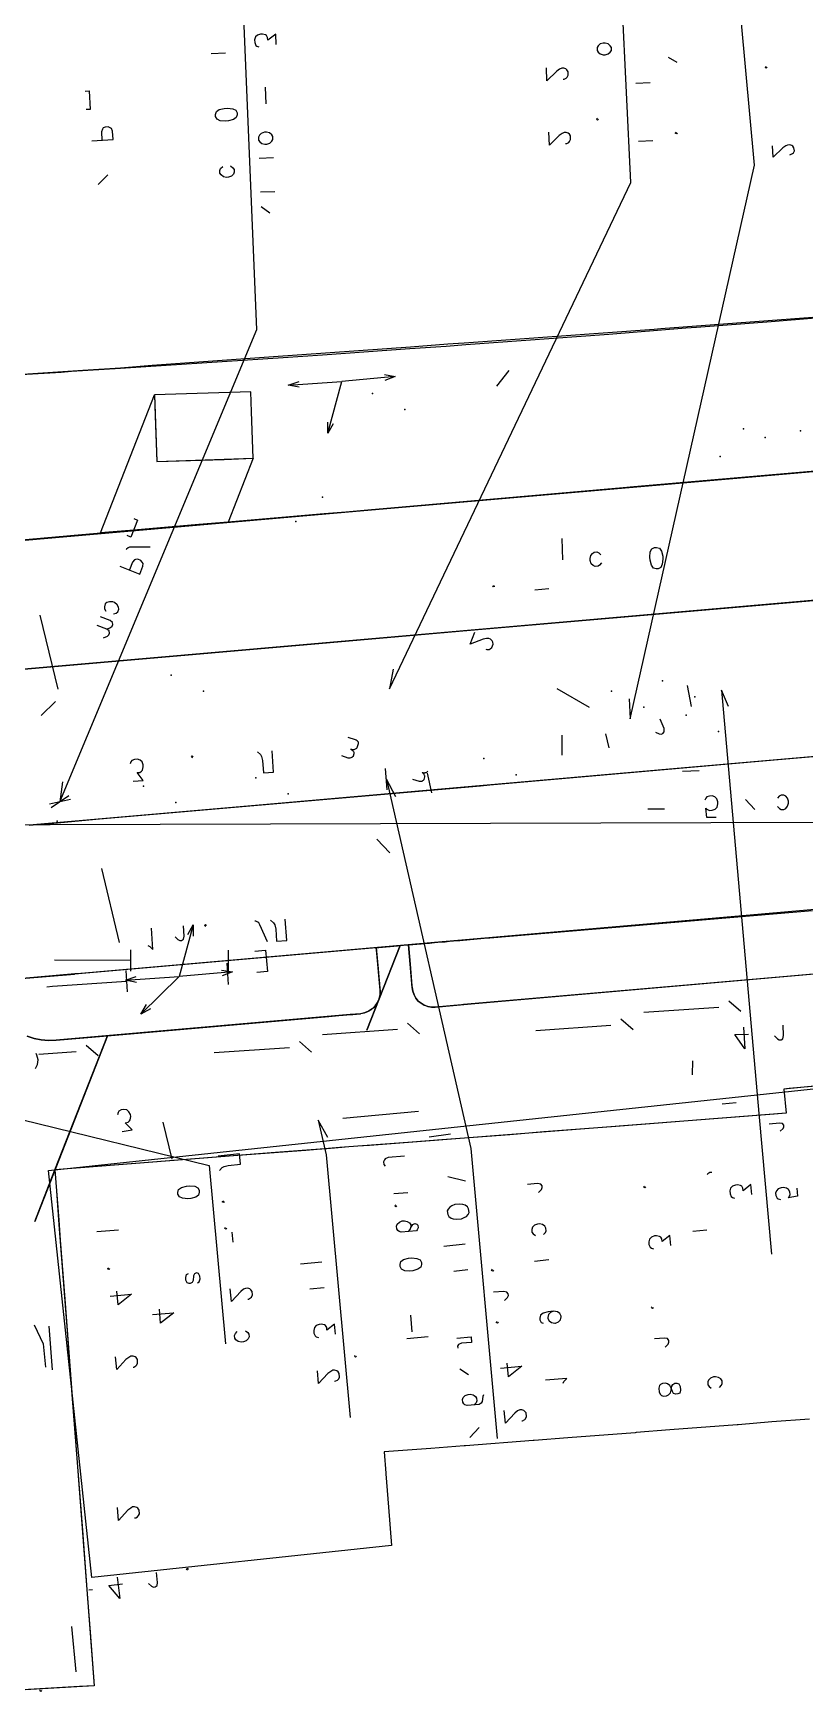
# Model space of a CAD drawing. Header units: metres. Extents: x 131 to 658, y 22 to 173.
# Drawn here: x 498.2 to 535.9, y 41 to 122.2 of the extents above; entities that cross this region are included whole.
import ezdxf

# ---------------------------------------------------------------- set-up
doc = ezdxf.new("R2010")
doc.units = ezdxf.units.M
for name, color, linetype in [('BOUNDARY', 7, 'Continuous'), ('BUILDING', 7, 'Continuous'), ('ELECTR_CABLE', 7, 'Continuous'), ('ELECTR_CABLE_COMM', 7, 'Continuous'), ('GAS', 7, 'Continuous'), ('GRASS', 7, 'Continuous'), ('OVERHEAD_POWER_LINE', 7, 'Continuous'), ('ROAD', 7, 'Continuous'), ('SEWER', 7, 'Continuous'), ('SIDEWALK_PATH', 7, 'Continuous'), ('TREE', 7, 'Continuous'), ('WATER_PIPELINE', 7, 'Continuous')]:
    doc.layers.add(name, color=color, linetype=linetype)

msp = doc.modelspace()

# ---------------------------------------------------------------- linework, layer by layer
at = {"layer": 'BOUNDARY'}
msp.add_lwpolyline([(536.806, 70.738), (535.152, 70.583), (535.019, 70.572), (535.019, 70.572), (534.886, 70.561), (534.886, 70.561), (534.997, 69.384), (534.997, 69.384), (533.122, 69.24), (531.457, 69.107), (528.139, 68.852), (526.475, 68.719), (523.157, 68.463), (521.492, 68.33), (518.174, 68.075), (516.51, 67.953), (513.192, 67.698), (511.527, 67.565), (508.21, 67.309), (506.545, 67.176), (503.227, 66.921), (501.563, 66.788), (499.266, 66.61), (499.266, 66.61), (499.343, 65.589), (499.465, 63.936), (499.721, 60.607), (499.854, 58.953), (500.098, 55.624), (500.231, 53.971), (500.486, 50.642), (500.608, 48.989), (500.863, 45.659), (500.986, 44.006), (501.185, 41.387), (501.185, 41.387), (500.475, 41.354), (498.811, 41.254), (495.482, 41.054)], dxfattribs=at)
at = {"layer": 'BUILDING'}
msp.add_lwpolyline([(508.875, 103.673), (508.842, 104.65), (508.842, 104.65), (504.137, 104.495), (504.137, 104.495), (504.17, 103.474), (504.17, 103.474), (504.248, 101.232), (504.248, 101.232), (508.953, 101.399), (508.953, 101.399), (508.875, 103.673)], close=True, dxfattribs=at)
msp.add_lwpolyline([(536.148, 54.429), (534.295, 54.286), (532.653, 54.155), (532.608, 54.151), (529.313, 53.898), (527.671, 53.766), (527.625, 53.763), (524.33, 53.509), (522.689, 53.378), (522.643, 53.374), (519.325, 53.119), (519.272, 53.115), (517.634, 52.995), (515.363, 52.82), (515.442, 51.788), (515.445, 51.747), (515.566, 50.114), (515.709, 48.254), (501.074, 46.691), (498.951, 66.577), (599.188, 77.278)], dxfattribs=at)
at = {"layer": 'ELECTR_CABLE'}
for points in [[(527.329, 89.636), (527.374, 88.659), (527.374, 88.659), (533.455, 115.724), (533.455, 115.724), (531.946, 132.303)], [(515.8, 91.09), (515.622, 90.124), (515.622, 90.124), (527.407, 114.881), (527.407, 114.881), (526.996, 123.681)], [(529.671, 120.751), (529.249, 120.995)], [(534.076, 120.507), (534.032, 120.463), (534.032, 120.463), (533.976, 120.507), (533.976, 120.507), (534.032, 120.552)], [(528.35, 119.753), (527.662, 119.719)], [(528.483, 116.923), (527.784, 116.89)], [(529.682, 117.3), (529.637, 117.256), (529.637, 117.256), (529.582, 117.289), (529.582, 117.289), (529.626, 117.333)], [(535.175, 116.235), (535.219, 116.246), (535.219, 116.246), (535.319, 116.29), (535.319, 116.29), (535.363, 116.335), (535.363, 116.335), (535.408, 116.424), (535.408, 116.424), (535.386, 116.579), (535.386, 116.579), (535.33, 116.657), (535.33, 116.657), (535.286, 116.69), (535.286, 116.69), (535.175, 116.723), (535.175, 116.723), (535.075, 116.712), (535.075, 116.712), (534.986, 116.668), (534.986, 116.668), (534.842, 116.568), (534.842, 116.568), (534.376, 116.124), (534.376, 116.124), (534.331, 116.679)], [(503.915, 97.049), (503.016, 97.049), (503.016, 97.049), (502.905, 97.049), (502.905, 97.049), (502.839, 97.026), (502.839, 97.026), (502.761, 96.96), (502.761, 96.96), (502.75, 96.915)], [(520.76, 95.129), (520.693, 95.107), (520.693, 95.107), (520.671, 95.162), (520.671, 95.162), (520.727, 95.184)], [(523.412, 95.018), (522.713, 94.951)], [(501.796, 93.043), (501.984, 93.12), (501.984, 93.12), (502.062, 93.187), (502.062, 93.187), (502.095, 93.265), (502.095, 93.265), (502.084, 93.364), (502.084, 93.364), (501.962, 93.464), (501.962, 93.464), (501.496, 93.642)], [(520.327, 92.066), (520.372, 92.044), (520.372, 92.044), (520.483, 92.055), (520.483, 92.055), (520.538, 92.077), (520.538, 92.077), (520.616, 92.144), (520.616, 92.144), (520.682, 92.31), (520.682, 92.31), (520.671, 92.41), (520.671, 92.41), (520.638, 92.477), (520.638, 92.477), (520.56, 92.554), (520.56, 92.554), (520.471, 92.588), (520.471, 92.588), (520.36, 92.588), (520.36, 92.588), (520.194, 92.554), (520.194, 92.554), (519.562, 92.31), (519.562, 92.31), (519.783, 92.898)], [(523.789, 90.146), (525.376, 89.225)], [(530.17, 90.291), (530.359, 89.259)], [(532.179, 89.259), (531.846, 90.069), (531.846, 90.069), (533.666, 69.362), (533.666, 69.362), (534.287, 62.482)], [(528.617, 88.016), (528.794, 87.927), (528.794, 87.927), (528.894, 87.916), (528.894, 87.916), (528.983, 87.949), (528.983, 87.949), (529.049, 88.027), (529.049, 88.027), (529.038, 88.182), (529.038, 88.182), (528.85, 88.648)], [(524.034, 87.86), (524.045, 86.884)], [(526.353, 87.25), (526.186, 87.927)], [(509.164, 87.05), (509.308, 86.917), (509.308, 86.917), (509.364, 86.817), (509.364, 86.817), (509.419, 86.618), (509.419, 86.618), (509.452, 86.018), (509.452, 86.018), (509.952, 86.052), (509.952, 86.052), (509.885, 87.095)], [(503.083, 85.619), (503.582, 85.652), (503.582, 85.652), (503.283, 86.03), (503.283, 86.03), (503.416, 86.041), (503.416, 86.041), (503.505, 86.096), (503.505, 86.096), (503.549, 86.152), (503.549, 86.152), (503.582, 86.307), (503.582, 86.307), (503.571, 86.407), (503.571, 86.407), (503.527, 86.551), (503.527, 86.551), (503.427, 86.64), (503.427, 86.64), (503.294, 86.684), (503.294, 86.684), (503.149, 86.673), (503.149, 86.673), (503.027, 86.618), (503.027, 86.618), (502.983, 86.562), (502.983, 86.562), (502.939, 86.462)], [(505.99, 86.751), (505.935, 86.795), (505.935, 86.795), (505.979, 86.851), (505.979, 86.851), (506.024, 86.806)], [(530.425, 71.249), (530.447, 71.948)], [(532.567, 69.895), (531.868, 69.828)], [(502.55, 68.486), (503.038, 68.574), (503.038, 68.574), (502.706, 68.918), (502.706, 68.918), (502.839, 68.94), (502.839, 68.94), (502.916, 69.007), (502.916, 69.007), (502.95, 69.063), (502.95, 69.063), (502.972, 69.218), (502.972, 69.218), (502.961, 69.318), (502.961, 69.318), (502.883, 69.451), (502.883, 69.451), (502.783, 69.54), (502.783, 69.54), (502.639, 69.562), (502.639, 69.562), (502.506, 69.54), (502.506, 69.54), (502.384, 69.473), (502.384, 69.473), (502.35, 69.418), (502.35, 69.418), (502.317, 69.307)], [(512.604, 68.186), (512.127, 69.04), (512.127, 69.04), (512.526, 67.343), (512.526, 67.343), (513.702, 54.504)], [(513.336, 69.14), (517.043, 69.473)], [(534.709, 68.497), (534.853, 68.63), (534.853, 68.63), (534.897, 68.719), (534.897, 68.719), (534.886, 68.796), (534.886, 68.796), (534.831, 68.874), (534.831, 68.874), (534.675, 68.896), (534.675, 68.896), (534.176, 68.852)], [(506.323, 65.523), (506.29, 65.378), (506.29, 65.378), (506.146, 65.279), (506.146, 65.279), (505.901, 65.212), (505.901, 65.212), (505.757, 65.201), (505.757, 65.201), (505.502, 65.223), (505.502, 65.223), (505.347, 65.29), (505.347, 65.29), (505.28, 65.423), (505.28, 65.423), (505.28, 65.512), (505.28, 65.512), (505.313, 65.656), (505.313, 65.656), (505.458, 65.756), (505.458, 65.756), (505.702, 65.822), (505.702, 65.822), (505.846, 65.833), (505.846, 65.833), (506.101, 65.811), (506.101, 65.811), (506.256, 65.734), (506.256, 65.734), (506.323, 65.611), (506.323, 65.611), (506.323, 65.523)], [(528.139, 65.778), (528.095, 65.734), (528.095, 65.734), (528.039, 65.778), (528.039, 65.778), (528.084, 65.822)], [(531.368, 66.488), (531.269, 66.477), (531.269, 66.477), (531.18, 66.422), (531.18, 66.422), (531.135, 66.377)], [(533.322, 65.401), (533.277, 65.889), (533.277, 65.889), (532.9, 65.589), (532.9, 65.589), (532.889, 65.722), (532.889, 65.722), (532.833, 65.811), (532.833, 65.811), (532.778, 65.844), (532.778, 65.844), (532.622, 65.878), (532.622, 65.878), (532.523, 65.867), (532.523, 65.867), (532.378, 65.811), (532.378, 65.811), (532.29, 65.711), (532.29, 65.711), (532.256, 65.578), (532.256, 65.578), (532.267, 65.445), (532.267, 65.445), (532.323, 65.312), (532.323, 65.312), (532.378, 65.267), (532.378, 65.267), (532.478, 65.234)], [(535.519, 65.722), (535.552, 65.323), (535.552, 65.323), (535.108, 65.245), (535.108, 65.245), (535.152, 65.29), (535.152, 65.29), (535.197, 65.412), (535.197, 65.412), (535.186, 65.534), (535.186, 65.534), (535.119, 65.645), (535.119, 65.645), (535.019, 65.722), (535.019, 65.722), (534.864, 65.745), (534.864, 65.745), (534.764, 65.734), (534.764, 65.734), (534.62, 65.678), (534.62, 65.678), (534.531, 65.589), (534.531, 65.589), (534.487, 65.467), (534.487, 65.467), (534.498, 65.356), (534.498, 65.356), (534.564, 65.234), (534.564, 65.234), (534.609, 65.201), (534.609, 65.201), (534.72, 65.168)], [(529.36, 62.915), (529.316, 63.403), (529.316, 63.403), (528.938, 63.104), (528.938, 63.104), (528.927, 63.237), (528.927, 63.237), (528.872, 63.326), (528.872, 63.326), (528.816, 63.359), (528.816, 63.359), (528.661, 63.392), (528.661, 63.392), (528.561, 63.381), (528.561, 63.381), (528.417, 63.326), (528.417, 63.326), (528.328, 63.226), (528.328, 63.226), (528.284, 63.092), (528.284, 63.092), (528.295, 62.959), (528.295, 62.959), (528.361, 62.826), (528.361, 62.826), (528.417, 62.782), (528.417, 62.782), (528.517, 62.749)], [(531.124, 63.67), (530.436, 63.603)], [(506.234, 61.084), (506.323, 61.139), (506.323, 61.139), (506.367, 61.284), (506.367, 61.284), (506.345, 61.417), (506.345, 61.417), (506.29, 61.55), (506.29, 61.55), (506.19, 61.583), (506.19, 61.583), (506.09, 61.528), (506.09, 61.528), (506.046, 61.428), (506.046, 61.428), (506.024, 61.206), (506.024, 61.206), (505.979, 61.106), (505.979, 61.106), (505.879, 61.062), (505.879, 61.062), (505.835, 61.051), (505.835, 61.051), (505.724, 61.084), (505.724, 61.084), (505.668, 61.217), (505.668, 61.217), (505.657, 61.35), (505.657, 61.35), (505.691, 61.495), (505.691, 61.495), (505.79, 61.539)], [(498.256, 59.031), (498.689, 58.11), (498.689, 58.11), (498.8, 56.967)], [(499.143, 56.834), (498.977, 58.976)], [(514.002, 57.511), (513.958, 57.455), (513.958, 57.455), (513.902, 57.5), (513.902, 57.5), (513.947, 57.544)], [(531.746, 55.979), (531.835, 56.079), (531.835, 56.079), (531.879, 56.168), (531.879, 56.168), (531.868, 56.301), (531.868, 56.301), (531.812, 56.39), (531.812, 56.39), (531.701, 56.468), (531.701, 56.468), (531.546, 56.501), (531.546, 56.501), (531.446, 56.49), (531.446, 56.49), (531.302, 56.434), (531.302, 56.434), (531.213, 56.335), (531.213, 56.335), (531.169, 56.246), (531.169, 56.246), (531.18, 56.102), (531.18, 56.102), (531.246, 56.024), (531.246, 56.024), (531.346, 55.946)], [(503.161, 49.599), (503.216, 49.599), (503.216, 49.599), (503.305, 49.654), (503.305, 49.654), (503.349, 49.71), (503.349, 49.71), (503.394, 49.799), (503.394, 49.799), (503.382, 49.976), (503.382, 49.976), (503.316, 50.065), (503.316, 50.065), (503.271, 50.098), (503.271, 50.098), (503.161, 50.143), (503.161, 50.143), (503.061, 50.131), (503.061, 50.131), (502.972, 50.076), (502.972, 50.076), (502.828, 49.976), (502.828, 49.976), (502.373, 49.477), (502.373, 49.477), (502.317, 50.109)], [(500.309, 42.064), (500.087, 44.283)], [(498.622, 41.154), (498.578, 41.11), (498.578, 41.11), (498.522, 41.143), (498.522, 41.143), (498.566, 41.199)]]:
    msp.add_lwpolyline(points, dxfattribs=at)
at = {"layer": 'ELECTR_CABLE_COMM'}
for points in [[(499.632, 85.586), (499.51, 84.609), (499.51, 84.609), (509.131, 107.69), (509.131, 107.69), (508.309, 127.631)], [(510.074, 121.628), (510.063, 122.127), (510.063, 122.127), (509.674, 121.839), (509.674, 121.839), (509.663, 121.972), (509.663, 121.972), (509.608, 122.061), (509.608, 122.061), (509.563, 122.105), (509.563, 122.105), (509.408, 122.138), (509.408, 122.138), (509.308, 122.138), (509.308, 122.138), (509.164, 122.083), (509.164, 122.083), (509.064, 121.994), (509.064, 121.994), (509.02, 121.85), (509.02, 121.85), (509.031, 121.717), (509.031, 121.717), (509.086, 121.584), (509.086, 121.584), (509.131, 121.539), (509.131, 121.539), (509.23, 121.506)], [(500.741, 119.342), (500.941, 119.353), (500.941, 119.353), (500.986, 118.454), (500.986, 118.454), (500.786, 118.443)], [(509.597, 118.732), (509.563, 119.542)], [(501.063, 116.923), (502.106, 116.978), (502.106, 116.978), (502.084, 117.389), (502.084, 117.389), (502.029, 117.522), (502.029, 117.522), (501.973, 117.555), (501.973, 117.555), (501.873, 117.6), (501.873, 117.6), (501.729, 117.589), (501.729, 117.589), (501.629, 117.544), (501.629, 117.544), (501.585, 117.489), (501.585, 117.489), (501.54, 117.356), (501.54, 117.356), (501.563, 116.956)], [(509.918, 116.989), (509.918, 117.123), (509.918, 117.123), (509.863, 117.211), (509.863, 117.211), (509.752, 117.3), (509.752, 117.3), (509.608, 117.333), (509.608, 117.333), (509.508, 117.333), (509.508, 117.333), (509.353, 117.278), (509.353, 117.278), (509.264, 117.189), (509.264, 117.189), (509.219, 117.1), (509.219, 117.1), (509.219, 116.956), (509.219, 116.956), (509.275, 116.867), (509.275, 116.867), (509.375, 116.79), (509.375, 116.79), (509.53, 116.745), (509.53, 116.745), (509.63, 116.756), (509.63, 116.756), (509.774, 116.801), (509.774, 116.801), (509.874, 116.901), (509.874, 116.901), (509.918, 116.989)], [(509.952, 116.091), (509.253, 116.057)], [(501.851, 115.258), (501.374, 114.781)], [(510.018, 114.426), (509.319, 114.404)], [(509.763, 113.383), (509.353, 113.683)], [(503.127, 98.458), (503.305, 98.38), (503.305, 98.38), (502.983, 97.548), (502.983, 97.548), (502.805, 97.615)], [(502.439, 96.116), (503.416, 95.739), (503.416, 95.739), (503.56, 96.116), (503.56, 96.116), (503.571, 96.261), (503.571, 96.261), (503.538, 96.327), (503.538, 96.327), (503.46, 96.405), (503.46, 96.405), (503.316, 96.46), (503.316, 96.46), (503.205, 96.449), (503.205, 96.449), (503.149, 96.427), (503.149, 96.427), (503.05, 96.316), (503.05, 96.316), (502.905, 95.939)], [(502.129, 93.786), (502.262, 93.831), (502.262, 93.831), (502.339, 93.897), (502.339, 93.897), (502.384, 94.019), (502.384, 94.019), (502.373, 94.119), (502.373, 94.119), (502.306, 94.241), (502.306, 94.241), (502.184, 94.341), (502.184, 94.341), (502.095, 94.374), (502.095, 94.374), (501.94, 94.385), (501.94, 94.385), (501.807, 94.341), (501.807, 94.341), (501.729, 94.274), (501.729, 94.274), (501.685, 94.141), (501.685, 94.141), (501.696, 94.041), (501.696, 94.041), (501.762, 93.919)], [(499.421, 90.113), (498.544, 93.731)], [(501.64, 92.621), (501.829, 92.699), (501.829, 92.699), (501.907, 92.765), (501.907, 92.765), (501.94, 92.843), (501.94, 92.843), (501.918, 92.954), (501.918, 92.954), (501.796, 93.043), (501.796, 93.043), (501.33, 93.22)], [(498.589, 88.826), (499.288, 89.514)], [(515.511, 85.186), (515.422, 86.229)], [(515.933, 84.842), (515.467, 85.708), (515.467, 85.708), (519.595, 67.653), (519.595, 67.653), (520.882, 53.472)], [(498.999, 84.498), (500.031, 84.731)], [(499.088, 84.321), (499.942, 84.909)], [(502.428, 77.718), (501.551, 81.336)], [(509.652, 77.762), (509.286, 78.584), (509.286, 78.584), (509.23, 78.683), (509.23, 78.683), (509.186, 78.728), (509.186, 78.728), (509.086, 78.772), (509.086, 78.772), (509.042, 78.772)], [(509.807, 78.817), (509.952, 78.683), (509.952, 78.683), (510.007, 78.584), (510.007, 78.584), (510.063, 78.384), (510.063, 78.384), (510.096, 77.785), (510.096, 77.785), (510.595, 77.818), (510.595, 77.818), (510.518, 78.872)], [(503.804, 77.574), (503.904, 77.529), (503.904, 77.529), (504.048, 77.385), (504.048, 77.385), (503.982, 78.428)], [(505.136, 78.007), (505.28, 77.873), (505.28, 77.873), (505.369, 77.829), (505.369, 77.829), (505.458, 77.829), (505.458, 77.829), (505.546, 77.884), (505.546, 77.884), (505.58, 78.04), (505.58, 78.04), (505.546, 78.539)], [(506.634, 78.506), (506.578, 78.561), (506.578, 78.561), (506.623, 78.606), (506.623, 78.606), (506.667, 78.561)], [(532.789, 74.345), (532.201, 74.866)], [(527.529, 73.457), (526.93, 73.978)], [(531.712, 74.555), (528.051, 74.3)], [(516.011, 73.468), (512.349, 73.213)], [(517.087, 73.268), (516.499, 73.779)], [(526.442, 73.668), (522.768, 73.412)], [(532.922, 73.59), (532.978, 72.536), (532.978, 72.536), (532.489, 73.224), (532.489, 73.224), (533.166, 73.246)], [(534.431, 73.157), (534.575, 73.013), (534.575, 73.013), (534.664, 72.969), (534.664, 72.969), (534.753, 72.969), (534.753, 72.969), (534.842, 73.024), (534.842, 73.024), (534.875, 73.179), (534.875, 73.179), (534.853, 73.679)], [(498.311, 71.559), (498.411, 71.759), (498.411, 71.759), (498.444, 71.992), (498.444, 71.992), (498.389, 72.225), (498.389, 72.225), (498.345, 72.292)], [(500.309, 72.38), (498.478, 72.258)], [(501.385, 72.181), (500.797, 72.691)], [(510.729, 72.58), (507.055, 72.325)], [(511.805, 72.369), (511.217, 72.891)], [(505.003, 67.132), (504.559, 68.94)], [(517.553, 68.219), (518.596, 68.375)], [(519.34, 66.055), (518.463, 66.277)], [(519.506, 64.535), (519.484, 64.713), (519.484, 64.713), (519.428, 64.801), (519.428, 64.801), (519.317, 64.879), (519.317, 64.879), (519.206, 64.912), (519.206, 64.912), (519.062, 64.935), (519.062, 64.935), (518.807, 64.912), (518.807, 64.912), (518.663, 64.846), (518.663, 64.846), (518.574, 64.79), (518.574, 64.79), (518.485, 64.69), (518.485, 64.69), (518.441, 64.602), (518.441, 64.602), (518.463, 64.424), (518.463, 64.424), (518.518, 64.335), (518.518, 64.335), (518.629, 64.258), (518.629, 64.258), (518.729, 64.224), (518.729, 64.224), (518.885, 64.202), (518.885, 64.202), (519.14, 64.224), (519.14, 64.224), (519.273, 64.28), (519.273, 64.28), (519.373, 64.335), (519.373, 64.335), (519.462, 64.435), (519.462, 64.435), (519.506, 64.535)], [(519.317, 62.982), (518.274, 62.871)], [(512.315, 62.094), (511.272, 61.994)], [(519.451, 61.728), (518.763, 61.65)], [(520.705, 61.705), (520.66, 61.661), (520.66, 61.661), (520.605, 61.694), (520.605, 61.694), (520.649, 61.75)], [(512.426, 60.84), (511.727, 60.773)], [(521.237, 60.218), (521.381, 60.374), (521.381, 60.374), (521.426, 60.463), (521.426, 60.463), (521.415, 60.551), (521.415, 60.551), (521.359, 60.64), (521.359, 60.64), (521.204, 60.673), (521.204, 60.673), (520.705, 60.629)], [(512.981, 58.587), (512.937, 59.075), (512.937, 59.075), (512.559, 58.776), (512.559, 58.776), (512.548, 58.909), (512.548, 58.909), (512.493, 58.998), (512.493, 58.998), (512.437, 59.031), (512.437, 59.031), (512.282, 59.064), (512.282, 59.064), (512.182, 59.053), (512.182, 59.053), (512.038, 58.998), (512.038, 58.998), (511.949, 58.898), (511.949, 58.898), (511.916, 58.765), (511.916, 58.765), (511.927, 58.621), (511.927, 58.621), (511.982, 58.498), (511.982, 58.498), (512.038, 58.454), (512.038, 58.454), (512.149, 58.421)], [(518.907, 58.387), (519.606, 58.454), (519.606, 58.454), (519.628, 58.177), (519.628, 58.177), (519.129, 58.132), (519.129, 58.132), (518.984, 58.077), (518.984, 58.077), (518.94, 57.988), (518.94, 57.988), (518.951, 57.899)], [(520.938, 59.153), (520.893, 59.109), (520.893, 59.109), (520.838, 59.153), (520.838, 59.153), (520.882, 59.198)], [(519.473, 56.59), (519.051, 56.867)], [(521.037, 56.912), (522.092, 57.011), (522.092, 57.011), (521.426, 56.49), (521.426, 56.49), (521.37, 57.167)], [(512.937, 56.279), (512.992, 56.29), (512.992, 56.29), (513.081, 56.335), (513.081, 56.335), (513.137, 56.39), (513.137, 56.39), (513.17, 56.479), (513.17, 56.479), (513.159, 56.656), (513.159, 56.656), (513.103, 56.745), (513.103, 56.745), (513.048, 56.79), (513.048, 56.79), (512.937, 56.823), (512.937, 56.823), (512.848, 56.812), (512.848, 56.812), (512.748, 56.756), (512.748, 56.756), (512.604, 56.656), (512.604, 56.656), (512.149, 56.168), (512.149, 56.168), (512.093, 56.79)], [(520.216, 55.613), (520.172, 55.524), (520.172, 55.524), (520.139, 55.291), (520.139, 55.291), (520.105, 55.203), (520.105, 55.203), (520.005, 55.147), (520.005, 55.147), (519.406, 55.092), (519.406, 55.092), (519.306, 55.125), (519.306, 55.125), (519.251, 55.169), (519.251, 55.169), (519.195, 55.258), (519.195, 55.258), (519.184, 55.391), (519.184, 55.391), (519.218, 55.48), (519.218, 55.48), (519.317, 55.58), (519.317, 55.58), (519.462, 55.635), (519.462, 55.635), (519.562, 55.647), (519.562, 55.647), (519.706, 55.613), (519.706, 55.613), (519.761, 55.58), (519.761, 55.58), (519.817, 55.536), (519.817, 55.536), (519.872, 55.447), (519.872, 55.447), (519.883, 55.314), (519.883, 55.314), (519.85, 55.225), (519.85, 55.225), (519.761, 55.125)], [(522.08, 54.348), (522.125, 54.348), (522.125, 54.348), (522.225, 54.404), (522.225, 54.404), (522.269, 54.448), (522.269, 54.448), (522.314, 54.548), (522.314, 54.548), (522.291, 54.726), (522.291, 54.726), (522.236, 54.803), (522.236, 54.803), (522.18, 54.848), (522.18, 54.848), (522.08, 54.881), (522.08, 54.881), (521.981, 54.881), (521.981, 54.881), (521.881, 54.825), (521.881, 54.825), (521.748, 54.714), (521.748, 54.714), (521.282, 54.226), (521.282, 54.226), (521.226, 54.848)], [(520.005, 54.015), (519.55, 53.527)], [(505.746, 47.035), (505.702, 47.08), (505.702, 47.08), (505.735, 47.135), (505.735, 47.135), (505.79, 47.091)], [(502.306, 46.703), (502.439, 45.659), (502.439, 45.659), (501.907, 46.292), (501.907, 46.292), (502.572, 46.381)], [(503.837, 46.392), (503.993, 46.259), (503.993, 46.259), (504.082, 46.214), (504.082, 46.214), (504.17, 46.225), (504.17, 46.225), (504.259, 46.292), (504.259, 46.292), (504.281, 46.447), (504.281, 46.447), (504.226, 46.936)], [(500.93, 46.081), (501.108, 46.092)]]:
    msp.add_lwpolyline(points, dxfattribs=at)
at = {"layer": 'GAS'}
for points in [[(502.972, 76.32), (502.972, 77.374)], [(507.743, 76.309), (507.743, 77.352)], [(509.042, 77.307), (509.563, 77.352), (509.563, 77.352), (509.652, 76.309), (509.652, 76.309), (509.131, 76.264)], [(502.972, 76.852), (499.243, 76.864)], [(502.728, 76.364), (502.794, 75.321)], [(507.666, 76.719), (507.732, 75.665)], [(498.877, 75.565), (499.143, 75.587), (499.143, 75.587), (502.761, 75.843)], [(480.246, 73.59), (479.269, 73.568), (479.269, 73.568), (506.811, 66.821), (506.811, 66.821), (507.61, 58.11)], [(507.311, 66.577), (507.444, 66.721), (507.444, 66.721), (507.544, 66.777), (507.544, 66.777), (507.732, 66.832), (507.732, 66.832), (508.332, 66.888), (508.332, 66.888), (508.287, 67.387), (508.287, 67.387), (507.244, 67.287)], [(516.355, 67.287), (515.556, 67.209), (515.556, 67.209), (515.411, 67.154), (515.411, 67.154), (515.367, 67.098), (515.367, 67.098), (515.323, 67.01), (515.323, 67.01), (515.334, 66.876), (515.334, 66.876), (515.4, 66.788)], [(507.544, 65.057), (507.499, 65.012), (507.499, 65.012), (507.444, 65.046), (507.444, 65.046), (507.499, 65.101)], [(516.521, 65.489), (515.822, 65.434)], [(515.977, 64.857), (515.922, 64.801), (515.922, 64.801), (515.877, 64.846), (515.877, 64.846), (515.922, 64.901)], [(507.666, 63.758), (507.621, 63.714), (507.621, 63.714), (507.566, 63.747), (507.566, 63.747), (507.61, 63.803)], [(507.977, 63.07), (507.932, 63.559)], [(516.543, 63.603), (516.632, 63.703), (516.632, 63.703), (516.665, 63.792), (516.665, 63.792), (516.754, 63.936), (516.754, 63.936), (516.854, 63.991), (516.854, 63.991), (516.954, 63.958), (516.954, 63.958), (517.009, 63.914), (517.009, 63.914), (517.02, 63.78), (517.02, 63.78), (516.976, 63.681), (516.976, 63.681), (516.932, 63.636), (516.932, 63.636), (516.188, 63.57), (516.188, 63.57), (516.088, 63.603), (516.088, 63.603), (516.033, 63.647), (516.033, 63.647), (515.977, 63.725), (515.977, 63.725), (515.966, 63.858), (515.966, 63.858), (515.999, 63.958), (515.999, 63.958), (516.099, 64.058), (516.099, 64.058), (516.244, 64.113), (516.244, 64.113), (516.343, 64.124), (516.343, 64.124), (516.488, 64.091), (516.488, 64.091), (516.599, 64.014), (516.599, 64.014), (516.654, 63.925), (516.654, 63.925), (516.665, 63.792)], [(517.187, 61.983), (517.154, 61.85), (517.154, 61.85), (517.009, 61.75), (517.009, 61.75), (516.765, 61.683), (516.765, 61.683), (516.61, 61.661), (516.61, 61.661), (516.366, 61.683), (516.366, 61.683), (516.199, 61.761), (516.199, 61.761), (516.144, 61.894), (516.144, 61.894), (516.133, 61.983), (516.133, 61.983), (516.166, 62.127), (516.166, 62.127), (516.31, 62.227), (516.31, 62.227), (516.554, 62.294), (516.554, 62.294), (516.71, 62.305), (516.71, 62.305), (516.954, 62.282), (516.954, 62.282), (517.12, 62.205), (517.12, 62.205), (517.176, 62.083), (517.176, 62.083), (517.187, 61.983)], [(508.687, 60.285), (508.731, 60.296), (508.731, 60.296), (508.831, 60.352), (508.831, 60.352), (508.875, 60.396), (508.875, 60.396), (508.92, 60.496), (508.92, 60.496), (508.898, 60.673), (508.898, 60.673), (508.842, 60.751), (508.842, 60.751), (508.787, 60.795), (508.787, 60.795), (508.687, 60.829), (508.687, 60.829), (508.587, 60.818), (508.587, 60.818), (508.487, 60.773), (508.487, 60.773), (508.354, 60.662), (508.354, 60.662), (507.888, 60.174), (507.888, 60.174), (507.832, 60.795)], [(516.732, 58.698), (516.654, 59.508)], [(508.576, 58.743), (508.687, 58.665), (508.687, 58.665), (508.742, 58.576), (508.742, 58.576), (508.753, 58.443), (508.753, 58.443), (508.709, 58.354), (508.709, 58.354), (508.62, 58.254), (508.62, 58.254), (508.476, 58.199), (508.476, 58.199), (508.376, 58.188), (508.376, 58.188), (508.221, 58.221), (508.221, 58.221), (508.11, 58.299), (508.11, 58.299), (508.054, 58.376), (508.054, 58.376), (508.043, 58.521), (508.043, 58.521), (508.087, 58.609), (508.087, 58.609), (508.176, 58.709)], [(517.509, 58.454), (516.466, 58.354)]]:
    msp.add_lwpolyline(points, dxfattribs=at)
at = {"layer": 'GRASS'}
for points in [[(497.623, 105.493), (499.565, 105.615), (500.076, 105.649), (502.473, 105.804), (510.429, 106.325), (512.349, 106.459), (516.61, 106.758), (518.385, 106.88), (519.351, 106.958), (526.331, 107.468), (530.092, 107.768), (530.614, 107.801), (534.276, 108.09), (540.579, 108.6)], [(537.549, 100.866), (527.551, 100), (527.03, 99.956), (516.233, 99.013), (514.746, 98.88), (513.481, 98.769), (512.426, 98.68), (500.586, 97.648), (496.158, 97.259)], [(495.681, 90.901), (512.726, 92.388), (519.95, 93.02), (532.767, 94.141), (544.962, 95.195), (544.984, 95.195), (557.59, 96.305), (572.06, 97.559), (584.822, 98.68), (600.834, 100.067)], [(619.166, 94.052), (597.738, 92.177), (581.726, 90.779), (568.964, 89.658), (554.494, 88.393), (541.877, 87.295), (541.866, 87.295), (529.671, 86.229), (516.854, 85.108), (509.63, 84.476), (498.012, 83.466)], [(541.688, 76.653), (535.03, 76.065), (519.24, 74.689), (519.14, 74.678), (517.853, 74.567), (517.786, 74.567), (517.686, 74.567), (517.675, 74.567), (517.498, 74.6), (517.32, 74.666), (517.165, 74.755), (517.02, 74.866), (516.909, 75.01), (516.821, 75.166), (516.754, 75.343), (516.721, 75.521), (516.543, 77.607), (517.575, 77.696), (517.686, 77.707), (517.819, 77.718), (517.975, 77.74), (518.152, 77.751), (518.341, 77.762), (518.552, 77.785), (518.751, 77.807), (518.951, 77.818), (518.962, 77.818), (519.062, 77.829), (520.416, 77.951), (520.516, 77.951), (536.295, 79.283)], [(497.657, 75.965), (500.226, 76.185), (500.231, 76.187), (500.242, 76.187), (500.597, 76.22), (514.967, 77.474), (515.067, 76.442), (515.101, 76.054), (515.123, 75.721), (515.145, 75.454), (515.156, 75.388), (515.156, 75.232), (515.156, 75.177), (515.123, 75.01), (515.112, 74.977), (515.034, 74.788), (514.956, 74.689), (514.912, 74.622), (514.823, 74.522), (514.768, 74.478), (514.59, 74.367), (514.402, 74.289), (514.202, 74.245), (513.691, 74.2), (499.321, 72.946), (498.966, 72.935), (498.955, 72.935), (498.6, 72.969), (498.245, 73.035), (497.912, 73.146)]]:
    msp.add_lwpolyline(points, dxfattribs=at)
msp.add_lwpolyline([(507.544, 101.343), (508.953, 101.399), (507.732, 98.28), (506.301, 98.158), (502.927, 97.87), (501.496, 97.748), (504.137, 104.495), (504.248, 101.232)], close=True, dxfattribs=at)
at = {"layer": 'OVERHEAD_POWER_LINE'}
for points in [[(510.673, 104.972), (513.292, 105.149)], [(511.206, 104.872), (510.673, 104.972), (510.673, 104.972), (511.195, 105.149)], [(512.604, 102.619), (513.292, 105.149)], [(515.9, 105.393), (513.292, 105.149)], [(515.367, 105.493), (515.9, 105.393), (515.9, 105.393), (515.389, 105.205)], [(512.87, 103.085), (512.604, 102.619), (512.604, 102.619), (512.604, 103.163)], [(506.024, 78.584), (505.335, 76.065)], [(505.757, 78.118), (506.024, 78.584), (506.024, 78.584), (506.024, 78.04)], [(507.411, 76.375), (507.943, 76.287), (507.943, 76.287), (507.433, 76.098)], [(502.717, 75.887), (505.335, 76.065)], [(503.249, 75.776), (502.717, 75.887), (502.717, 75.887), (503.238, 76.065)], [(503.471, 74.223), (505.335, 76.065)], [(507.943, 76.287), (505.335, 76.065)], [(503.937, 74.489), (503.471, 74.223), (503.471, 74.223), (503.749, 74.689)]]:
    msp.add_lwpolyline(points, dxfattribs=at)
at = {"layer": 'ROAD'}
for points in [[(537.838, 108.401), (528.883, 107.724), (528.55, 107.701), (519.262, 107.025), (518.996, 107.013), (518.474, 106.969), (516.643, 106.836), (509.952, 106.359), (504.026, 105.926), (502.473, 105.804), (500.63, 105.682), (497.446, 105.482)], [(498.012, 83.466), (499.221, 83.566), (501.452, 83.766), (509.364, 84.454), (520.061, 85.386), (520.516, 85.43), (533.666, 86.584), (545.761, 87.639), (558.001, 88.704), (566.124, 89.414), (569.208, 89.68), (582.114, 90.812), (596.129, 92.033), (609.257, 93.187)], [(603.93, 75.432), (599.369, 75.576), (599.369, 75.599), (599.358, 75.687), (598.571, 84.775), (593.1, 84.298), (579.073, 83.078), (566.168, 81.946), (554.971, 80.969), (542.732, 79.893), (530.636, 78.839), (518.962, 77.818), (518.186, 77.751), (517.642, 77.707), (500.353, 76.198), (500.242, 76.187), (498.411, 76.031), (496.181, 75.832)]]:
    msp.add_lwpolyline(points, dxfattribs=at)
at = {"layer": 'SEWER'}
for points in [[(507.599, 121.206), (506.9, 121.162)], [(526.464, 121.339), (526.464, 121.473), (526.464, 121.473), (526.408, 121.561), (526.408, 121.561), (526.308, 121.65), (526.308, 121.65), (526.164, 121.695), (526.164, 121.695), (526.064, 121.695), (526.064, 121.695), (525.909, 121.661), (525.909, 121.661), (525.809, 121.561), (525.809, 121.561), (525.765, 121.473), (525.765, 121.473), (525.765, 121.339), (525.765, 121.339), (525.809, 121.251), (525.809, 121.251), (525.909, 121.162), (525.909, 121.162), (526.053, 121.117), (526.053, 121.117), (526.153, 121.117), (526.153, 121.117), (526.308, 121.162), (526.308, 121.162), (526.408, 121.251), (526.408, 121.251), (526.464, 121.339)], [(508.176, 118.188), (508.132, 118.055), (508.132, 118.055), (507.988, 117.955), (507.988, 117.955), (507.743, 117.888), (507.743, 117.888), (507.599, 117.877), (507.599, 117.877), (507.344, 117.899), (507.344, 117.899), (507.189, 117.977), (507.189, 117.977), (507.122, 118.11), (507.122, 118.11), (507.122, 118.199), (507.122, 118.199), (507.155, 118.343), (507.155, 118.343), (507.3, 118.443), (507.3, 118.443), (507.544, 118.499), (507.544, 118.499), (507.699, 118.51), (507.699, 118.51), (507.954, 118.488), (507.954, 118.488), (508.11, 118.41), (508.11, 118.41), (508.165, 118.277), (508.165, 118.277), (508.176, 118.188)], [(525.831, 117.966), (525.787, 117.922), (525.787, 117.922), (525.731, 117.977), (525.731, 117.977), (525.787, 118.021)], [(507.854, 115.691), (507.965, 115.602), (507.965, 115.602), (508.021, 115.514), (508.021, 115.514), (508.032, 115.38), (508.032, 115.38), (507.988, 115.292), (507.988, 115.292), (507.899, 115.192), (507.899, 115.192), (507.755, 115.136), (507.755, 115.136), (507.655, 115.125), (507.655, 115.125), (507.499, 115.159), (507.499, 115.159), (507.388, 115.247), (507.388, 115.247), (507.333, 115.336), (507.333, 115.336), (507.322, 115.469), (507.322, 115.469), (507.366, 115.558), (507.366, 115.558), (507.466, 115.658)], [(520.86, 104.916), (521.47, 105.682)], [(531.579, 83.843), (531.124, 83.843), (531.124, 83.843), (531.08, 84.287), (531.08, 84.287), (531.124, 84.243), (531.124, 84.243), (531.258, 84.187), (531.258, 84.187), (531.391, 84.199), (531.391, 84.199), (531.535, 84.243), (531.535, 84.243), (531.624, 84.343), (531.624, 84.343), (531.657, 84.498), (531.657, 84.498), (531.657, 84.598), (531.657, 84.598), (531.613, 84.742), (531.613, 84.742), (531.524, 84.842), (531.524, 84.842), (531.391, 84.898), (531.391, 84.898), (531.258, 84.887), (531.258, 84.887), (531.124, 84.842), (531.124, 84.842), (531.08, 84.787), (531.08, 84.787), (531.036, 84.687)], [(533.466, 84.221), (533.011, 84.709)], [(534.587, 84.376), (534.675, 84.276), (534.675, 84.276), (534.764, 84.232), (534.764, 84.232), (534.897, 84.232), (534.897, 84.232), (534.986, 84.276), (534.986, 84.276), (535.075, 84.387), (535.075, 84.387), (535.119, 84.531), (535.119, 84.531), (535.119, 84.631), (535.119, 84.631), (535.075, 84.787), (535.075, 84.787), (534.986, 84.875), (534.986, 84.875), (534.897, 84.931), (534.897, 84.931), (534.753, 84.931), (534.753, 84.931), (534.664, 84.875), (534.664, 84.875), (534.575, 84.776)], [(477.494, 83.422), (552.841, 83.655)], [(528.25, 84.265), (529.06, 84.265)], [(515.001, 82.778), (515.633, 82.112)]]:
    msp.add_lwpolyline(points, dxfattribs=at)
at = {"layer": 'SIDEWALK_PATH'}
for points in [[(656.795, 104.95), (495.681, 90.901)], [(497.068, 97.337), (514.746, 98.88), (532.212, 100.4), (541.91, 101.243)], [(538.049, 70.86), (534.887, 70.561), (534.886, 70.559), (534.997, 69.384), (534.409, 69.34), (516.965, 67.986), (514.646, 67.809), (514.069, 67.764), (513.625, 67.731), (513.103, 67.687), (512.559, 67.642), (512.315, 67.62), (512.227, 67.62), (510.041, 67.454), (499.266, 66.61), (501.829, 73.168), (512.659, 74.112), (513.303, 74.167), (513.347, 74.178), (513.525, 74.189), (513.825, 74.211), (514.202, 74.245), (514.213, 74.256), (514.402, 74.289), (514.59, 74.367), (514.734, 74.456), (514.768, 74.478), (514.912, 74.622), (515.034, 74.788), (515.112, 74.977), (514.513, 73.446), (514.513, 73.446), (516.133, 77.574), (516.466, 77.607), (516.543, 77.607), (516.621, 76.664), (516.71, 75.61), (516.721, 75.521), (516.754, 75.343), (516.821, 75.166), (516.909, 75.01), (517.02, 74.866), (517.165, 74.755), (517.32, 74.666), (517.331, 74.655), (517.498, 74.6), (517.675, 74.567), (517.853, 74.567), (519.606, 74.722), (537.117, 76.253)], [(497.912, 73.146), (498.245, 73.035), (498.6, 72.969), (498.955, 72.935), (499.321, 72.946), (501.829, 73.168), (498.278, 64.093), (498.278, 64.093), (499.266, 66.61), (499.454, 64.147), (499.521, 63.181), (499.743, 60.296), (500.109, 55.513), (501.185, 41.387), (494.416, 40.999)]]:
    msp.add_lwpolyline(points, dxfattribs=at)
msp.add_lwpolyline([(515.156, 75.388), (515.001, 77.208), (514.967, 77.474), (515.101, 77.485), (516.011, 77.563), (516.088, 77.574), (516.133, 77.574), (515.112, 74.977), (515.156, 75.177)], close=True, dxfattribs=at)
at = {"layer": 'TREE'}
for p in [(514.782, 104.57), (516.364, 103.784), (532.914, 102.844), (533.972, 102.416), (535.708, 102.733), (531.782, 101.491), (512.342, 99.491), (511.033, 98.313), (504.945, 90.788), (528.958, 90.516), (506.532, 90.013), (526.467, 90.011), (530.545, 89.736), (528.049, 89.225), (530.112, 88.835), (531.699, 88.049), (520.225, 86.716), (503.602, 85.362), (509.079, 85.778), (521.812, 85.929), (505.178, 84.576), (510.66, 84.997), (499.368, 83.662)]:
    msp.add_point(p, dxfattribs=at)
at = {"layer": 'WATER_PIPELINE'}
for points in [[(524.111, 119.93), (524.156, 119.93), (524.156, 119.93), (524.255, 119.986), (524.255, 119.986), (524.3, 120.03), (524.3, 120.03), (524.355, 120.119), (524.355, 120.119), (524.344, 120.296), (524.344, 120.296), (524.289, 120.385), (524.289, 120.385), (524.233, 120.429), (524.233, 120.429), (524.133, 120.474), (524.133, 120.474), (524.034, 120.463), (524.034, 120.463), (523.934, 120.418), (523.934, 120.418), (523.789, 120.319), (523.789, 120.319), (523.312, 119.852), (523.312, 119.852), (523.29, 120.485)], [(524.222, 116.79), (524.278, 116.79), (524.278, 116.79), (524.378, 116.834), (524.378, 116.834), (524.422, 116.89), (524.422, 116.89), (524.466, 116.978), (524.466, 116.978), (524.466, 117.156), (524.466, 117.156), (524.411, 117.245), (524.411, 117.245), (524.355, 117.289), (524.355, 117.289), (524.255, 117.322), (524.255, 117.322), (524.156, 117.322), (524.156, 117.322), (524.056, 117.278), (524.056, 117.278), (523.911, 117.178), (523.911, 117.178), (523.434, 116.712), (523.434, 116.712), (523.401, 117.345)], [(524.089, 96.427), (524.056, 97.47)], [(525.975, 96.283), (525.887, 96.172), (525.887, 96.172), (525.809, 96.116), (525.809, 96.116), (525.676, 96.105), (525.676, 96.105), (525.576, 96.15), (525.576, 96.15), (525.476, 96.239), (525.476, 96.239), (525.421, 96.394), (525.421, 96.394), (525.421, 96.494), (525.421, 96.494), (525.454, 96.638), (525.454, 96.638), (525.532, 96.749), (525.532, 96.749), (525.62, 96.804), (525.62, 96.804), (525.754, 96.816), (525.754, 96.816), (525.842, 96.771), (525.842, 96.771), (525.942, 96.682)], [(528.65, 95.994), (528.517, 96.028), (528.517, 96.028), (528.417, 96.172), (528.417, 96.172), (528.35, 96.416), (528.35, 96.416), (528.339, 96.571), (528.339, 96.571), (528.361, 96.816), (528.361, 96.816), (528.439, 96.971), (528.439, 96.971), (528.572, 97.038), (528.572, 97.038), (528.661, 97.038), (528.661, 97.038), (528.805, 97.004), (528.805, 97.004), (528.905, 96.86), (528.905, 96.86), (528.972, 96.616), (528.972, 96.616), (528.983, 96.472), (528.983, 96.472), (528.949, 96.216), (528.949, 96.216), (528.872, 96.061), (528.872, 96.061), (528.75, 95.994), (528.75, 95.994), (528.65, 95.994)], [(513.58, 87.772), (513.935, 87.65), (513.935, 87.65), (513.969, 87.639), (513.969, 87.639), (513.991, 87.627), (513.991, 87.627), (514.035, 87.594), (514.035, 87.594), (514.058, 87.561), (514.058, 87.561), (514.08, 87.528), (514.08, 87.528), (514.091, 87.483), (514.091, 87.483), (514.091, 87.461), (514.091, 87.461), (514.091, 87.439), (514.091, 87.439), (514.024, 87.25), (514.024, 87.25), (514.002, 87.217), (514.002, 87.217), (513.969, 87.195), (513.969, 87.195), (513.935, 87.172), (513.935, 87.172), (513.902, 87.161), (513.902, 87.161), (513.869, 87.15), (513.869, 87.15), (513.813, 87.15), (513.813, 87.15), (513.78, 87.161), (513.78, 87.161), (513.736, 87.172), (513.736, 87.172), (513.78, 87.139), (513.78, 87.139), (513.802, 87.117), (513.802, 87.117), (513.836, 87.084), (513.836, 87.084), (513.858, 87.062), (513.858, 87.062), (513.869, 87.028), (513.869, 87.028), (513.88, 87.006), (513.88, 87.006), (513.88, 86.973), (513.88, 86.973), (513.88, 86.951), (513.88, 86.951), (513.836, 86.84), (513.836, 86.84), (513.836, 86.817), (513.836, 86.817), (513.802, 86.795), (513.802, 86.795), (513.78, 86.773), (513.78, 86.773), (513.758, 86.762), (513.758, 86.762), (513.736, 86.751), (513.736, 86.751), (513.68, 86.74), (513.68, 86.74), (513.625, 86.74), (513.625, 86.74), (513.591, 86.74), (513.591, 86.74), (513.281, 86.851)], [(516.743, 85.708), (517.065, 85.608), (517.065, 85.608), (517.098, 85.608), (517.098, 85.608), (517.154, 85.608), (517.154, 85.608), (517.209, 85.619), (517.209, 85.619), (517.231, 85.63), (517.231, 85.63), (517.253, 85.641), (517.253, 85.641), (517.276, 85.663), (517.276, 85.663), (517.298, 85.686), (517.298, 85.686), (517.309, 85.697), (517.309, 85.697), (517.342, 85.819), (517.342, 85.819), (517.342, 85.841), (517.342, 85.841), (517.342, 85.874), (517.342, 85.874), (517.331, 85.896), (517.331, 85.896), (517.32, 85.93), (517.32, 85.93), (517.309, 85.952), (517.309, 85.952), (517.276, 85.985), (517.276, 85.985), (517.242, 86.007), (517.242, 86.007), (517.209, 86.03), (517.209, 86.03), (517.242, 86.03), (517.242, 86.03), (517.276, 86.018), (517.276, 86.018), (517.331, 86.018), (517.331, 86.018), (517.364, 86.03), (517.364, 86.03), (517.398, 86.03), (517.398, 86.03), (517.442, 86.052), (517.442, 86.052), (517.475, 86.085), (517.475, 86.085), (517.486, 86.107)], [(529.937, 86.096), (530.747, 86.129)], [(517.453, 85.996), (517.675, 85.042)], [(522.902, 65.501), (523.046, 65.645), (523.046, 65.645), (523.079, 65.745), (523.079, 65.745), (523.079, 65.833), (523.079, 65.833), (523.013, 65.911), (523.013, 65.911), (522.857, 65.944), (522.857, 65.944), (522.369, 65.9)], [(502.373, 63.67), (501.318, 63.581)], [(523.146, 63.448), (523.235, 63.547), (523.235, 63.547), (523.268, 63.636), (523.268, 63.636), (523.257, 63.769), (523.257, 63.769), (523.201, 63.858), (523.201, 63.858), (523.09, 63.936), (523.09, 63.936), (522.946, 63.969), (522.946, 63.969), (522.846, 63.958), (522.846, 63.958), (522.702, 63.903), (522.702, 63.903), (522.602, 63.803), (522.602, 63.803), (522.569, 63.703), (522.569, 63.703), (522.58, 63.57), (522.58, 63.57), (522.635, 63.492), (522.635, 63.492), (522.746, 63.403)], [(501.94, 61.783), (501.896, 61.739), (501.896, 61.739), (501.84, 61.772), (501.84, 61.772), (501.884, 61.827)], [(523.401, 62.205), (522.702, 62.138)], [(501.962, 60.429), (503.005, 60.529), (503.005, 60.529), (502.35, 60.019), (502.35, 60.019), (502.284, 60.684)], [(504.037, 59.542), (505.08, 59.63), (505.08, 59.63), (504.426, 59.12), (504.426, 59.12), (504.37, 59.797)], [(523.634, 59.697), (523.49, 59.641), (523.49, 59.641), (523.39, 59.542), (523.39, 59.542), (523.357, 59.397), (523.357, 59.397), (523.357, 59.353), (523.357, 59.353), (523.423, 59.231), (523.423, 59.231), (523.534, 59.142), (523.534, 59.142), (523.69, 59.12), (523.69, 59.12), (523.734, 59.12), (523.734, 59.12), (523.878, 59.175), (523.878, 59.175), (523.967, 59.275), (523.967, 59.275), (524.011, 59.419), (524.011, 59.419), (524, 59.464), (524, 59.464), (523.945, 59.586), (523.945, 59.586), (523.834, 59.675), (523.834, 59.675), (523.634, 59.697), (523.634, 59.697), (523.379, 59.675), (523.379, 59.675), (523.135, 59.608), (523.135, 59.608), (523.002, 59.508), (523.002, 59.508), (522.957, 59.364), (522.957, 59.364), (522.968, 59.275), (522.968, 59.275), (523.035, 59.142), (523.035, 59.142), (523.135, 59.109)], [(528.517, 59.874), (528.472, 59.83), (528.472, 59.83), (528.417, 59.863), (528.417, 59.863), (528.461, 59.919)], [(529.094, 57.944), (529.238, 58.088), (529.238, 58.088), (529.271, 58.188), (529.271, 58.188), (529.271, 58.276), (529.271, 58.276), (529.205, 58.365), (529.205, 58.365), (529.06, 58.387), (529.06, 58.387), (528.561, 58.343)], [(503.083, 56.967), (503.127, 56.967), (503.127, 56.967), (503.227, 57.023), (503.227, 57.023), (503.271, 57.078), (503.271, 57.078), (503.305, 57.167), (503.305, 57.167), (503.294, 57.344), (503.294, 57.344), (503.238, 57.433), (503.238, 57.433), (503.183, 57.478), (503.183, 57.478), (503.083, 57.511), (503.083, 57.511), (502.983, 57.5), (502.983, 57.5), (502.883, 57.444), (502.883, 57.444), (502.739, 57.344), (502.739, 57.344), (502.284, 56.856), (502.284, 56.856), (502.228, 57.478)], [(524.1, 56.179), (524.145, 56.268), (524.145, 56.268), (524.278, 56.412), (524.278, 56.412), (523.235, 56.323)], [(529.837, 55.846), (529.804, 55.702), (529.804, 55.702), (529.704, 55.658), (529.704, 55.658), (529.604, 55.647), (529.604, 55.647), (529.504, 55.68), (529.504, 55.68), (529.449, 55.769), (529.449, 55.769), (529.382, 55.935), (529.382, 55.935), (529.316, 56.068), (529.316, 56.068), (529.205, 56.146), (529.205, 56.146), (529.105, 56.19), (529.105, 56.19), (528.96, 56.168), (528.96, 56.168), (528.861, 56.113), (528.861, 56.113), (528.816, 56.068), (528.816, 56.068), (528.783, 55.935), (528.783, 55.935), (528.794, 55.746), (528.794, 55.746), (528.861, 55.624), (528.861, 55.624), (528.905, 55.58), (528.905, 55.58), (529.016, 55.547), (529.016, 55.547), (529.16, 55.558), (529.16, 55.558), (529.26, 55.613), (529.26, 55.613), (529.349, 55.713), (529.349, 55.713), (529.382, 55.846), (529.382, 55.846), (529.415, 56.035), (529.415, 56.035), (529.46, 56.124), (529.46, 56.124), (529.56, 56.179), (529.56, 56.179), (529.66, 56.19), (529.66, 56.19), (529.759, 56.157), (529.759, 56.157), (529.826, 56.024), (529.826, 56.024), (529.837, 55.846)]]:
    msp.add_lwpolyline(points, dxfattribs=at)

doc.saveas('drawing.dxf')
